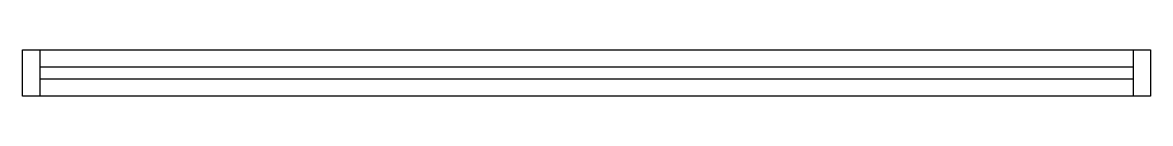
# Model space of a CAD drawing. Header units: metres. Extents: x 3952 to 4413, y -449 to -430.
import ezdxf

# ---------------------------------------------------------------- set-up
doc = ezdxf.new("R2010")
doc.units = ezdxf.units.M
doc.layers.add('Painéis', color=7, linetype='Continuous')
doc.layers.add('SARR_2.2x7', color=7, linetype='Continuous')

msp = doc.modelspace()

# ---------------------------------------------------------------- linework, layer by layer
at = {"layer": 'Painéis', "color": 7, "lineweight": 25}
for points in [[(4196.08, -449.41), (3952.08, -449.41), (3952.08, -430.41), (4196.08, -430.41)], [(4196.08, -430.41), (4413.08, -430.41), (4413.08, -449.41), (4196.08, -449.41)]]:
    msp.add_lwpolyline(points, dxfattribs=at)
at = {"layer": 'SARR_2.2x7', "color": 7, "lineweight": 25}
for p, q in [((3959.08, -430.41), (3959.08, -449.41)), ((4406.08, -430.41), (4406.08, -449.41)), ((3959.08, -437.41), (4196.08, -437.41)), ((4196.08, -437.41), (4406.08, -437.41)), ((4196.08, -442.41), (3959.08, -442.41)), ((4406.08, -442.41), (4196.08, -442.41))]:
    msp.add_line(p, q, dxfattribs=at)

doc.saveas('drawing.dxf')
